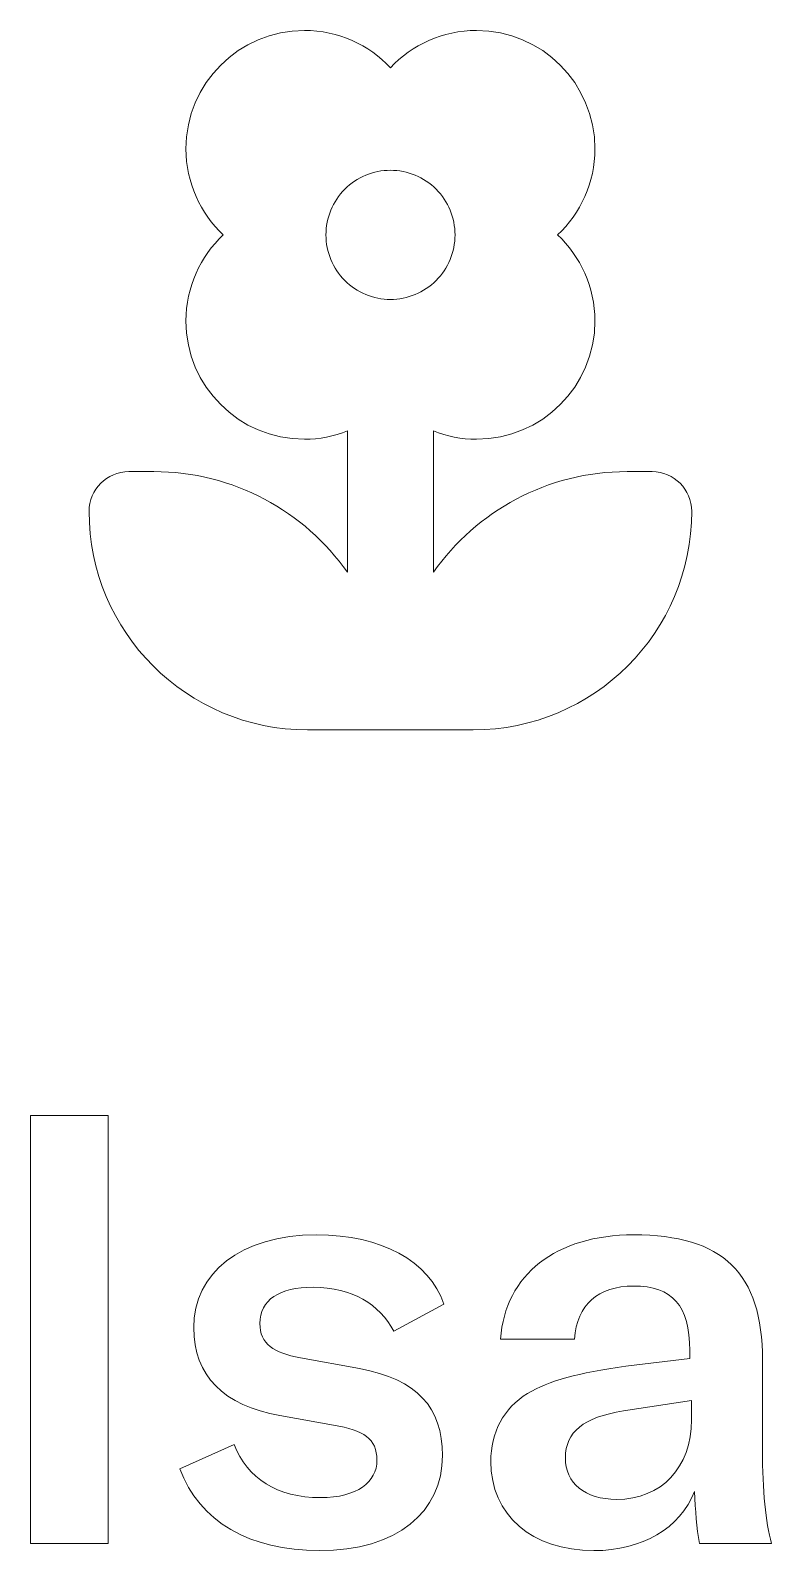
# Model space of a CAD drawing. Header units: millimetres. Extents: x 101.7 to 107.8, y 141.8 to 154.4.
import ezdxf

# ---------------------------------------------------------------- set-up
doc = ezdxf.new("R2010")
doc.units = ezdxf.units.MM
doc.header["$MEASUREMENT"] = 0
doc.layers.add('Vrstva 1', color=7, linetype='Continuous', lineweight=0)

msp = doc.modelspace()

# ---------------------------------------------------------------- linework, layer by layer
at = {"layer": 'Vrstva 1', "color": 112, "lineweight": 18}
for points, knots in [([(105.39, 154.428), (105.932, 154.428), (106.372, 153.989), (106.372, 153.446), (106.372, 153.164), (106.252, 152.911), (106.061, 152.732), (106.251, 152.554), (106.372, 152.3), (106.372, 152.018), (106.372, 151.475), (105.932, 151.036), (105.39, 151.036), (105.263, 151.036), (105.143, 151.061), (105.032, 151.105), (105.032, 151.105), (105.032, 149.933), (105.032, 149.933), (105.387, 150.438), (105.975, 150.768), (106.639, 150.768), (106.639, 150.768), (106.846, 150.768), (106.846, 150.768), (107.028, 150.768), (107.175, 150.62), (107.175, 150.438), (107.175, 149.437), (106.364, 148.625), (105.362, 148.625), (105.362, 148.625), (103.988, 148.625), (103.988, 148.625), (102.986, 148.625), (102.175, 149.436), (102.175, 150.438), (102.175, 150.62), (102.322, 150.768), (102.505, 150.768), (102.505, 150.768), (102.711, 150.768), (102.711, 150.768), (103.375, 150.768), (103.963, 150.437), (104.318, 149.933), (104.318, 149.933), (104.318, 151.105), (104.318, 151.105), (104.208, 151.061), (104.087, 151.036), (103.961, 151.036), (103.419, 151.036), (102.979, 151.475), (102.979, 152.018), (102.979, 152.299), (103.098, 152.554), (103.288, 152.732), (103.098, 152.911), (102.979, 153.165), (102.979, 153.446), (102.979, 153.989), (103.419, 154.428), (103.961, 154.428), (104.242, 154.428), (104.497, 154.309), (104.675, 154.119), (104.854, 154.309), (105.108, 154.428), (105.39, 154.428), (105.39, 154.428), (105.39, 154.428), (105.39, 154.428)], [0, 0, 0, 0, 1, 1, 1, 2, 2, 2, 3, 3, 3, 4, 4, 4, 5, 5, 5, 6, 6, 6, 7, 7, 7, 8, 8, 8, 9, 9, 9, 10, 10, 10, 11, 11, 11, 12, 12, 12, 13, 13, 13, 14, 14, 14, 15, 15, 15, 16, 16, 16, 17, 17, 17, 18, 18, 18, 19, 19, 19, 20, 20, 20, 21, 21, 21, 22, 22, 22, 23, 23, 23, 24, 24, 24, 24]), ([(104.675, 153.268), (104.533, 153.268), (104.397, 153.211), (104.296, 153.111), (104.196, 153.01), (104.14, 152.874), (104.14, 152.732), (104.14, 152.59), (104.196, 152.454), (104.296, 152.353), (104.397, 152.253), (104.533, 152.196), (104.675, 152.196), (104.817, 152.196), (104.954, 152.253), (105.054, 152.353), (105.155, 152.454), (105.211, 152.59), (105.211, 152.732), (105.211, 152.874), (105.155, 153.01), (105.054, 153.111), (104.954, 153.211), (104.817, 153.268), (104.675, 153.268), (104.675, 153.268), (104.675, 153.268), (104.675, 153.268)], [0, 0, 0, 0, 1, 1, 1, 2, 2, 2, 3, 3, 3, 4, 4, 4, 5, 5, 5, 6, 6, 6, 7, 7, 7, 8, 8, 8, 9, 9, 9, 9]), ([(102.332, 141.875), (102.332, 141.875), (102.332, 145.425), (102.332, 145.425), (102.332, 145.425), (101.688, 145.425), (101.688, 145.425), (101.688, 145.425), (101.688, 141.875), (101.688, 141.875), (101.688, 141.875), (102.332, 141.875), (102.332, 141.875), (102.332, 141.875), (102.332, 141.875), (102.332, 141.875)], [0, 0, 0, 0, 1, 1, 1, 2, 2, 2, 3, 3, 3, 4, 4, 4, 5, 5, 5, 5]), ([(104.083, 141.815), (104.733, 141.815), (105.107, 142.135), (105.107, 142.605), (105.107, 143), (104.898, 143.24), (104.418, 143.325), (104.418, 143.325), (103.928, 143.415), (103.928, 143.415), (103.707, 143.455), (103.592, 143.53), (103.592, 143.7), (103.592, 143.895), (103.753, 144), (104.033, 144), (104.363, 144), (104.583, 143.86), (104.703, 143.635), (104.703, 143.635), (105.118, 143.86), (105.118, 143.86), (104.998, 144.22), (104.598, 144.435), (104.063, 144.435), (103.428, 144.435), (103.043, 144.115), (103.043, 143.665), (103.043, 143.265), (103.293, 143.02), (103.758, 142.935), (103.758, 142.935), (104.203, 142.855), (104.203, 142.855), (104.453, 142.815), (104.563, 142.745), (104.563, 142.565), (104.563, 142.385), (104.403, 142.255), (104.093, 142.255), (103.737, 142.255), (103.487, 142.415), (103.378, 142.695), (103.378, 142.695), (102.928, 142.495), (102.928, 142.495), (103.088, 142.055), (103.512, 141.815), (104.083, 141.815), (104.083, 141.815), (104.083, 141.815), (104.083, 141.815)], [0, 0, 0, 0, 1, 1, 1, 2, 2, 2, 3, 3, 3, 4, 4, 4, 5, 5, 5, 6, 6, 6, 7, 7, 7, 8, 8, 8, 9, 9, 9, 10, 10, 10, 11, 11, 11, 12, 12, 12, 13, 13, 13, 14, 14, 14, 15, 15, 15, 16, 16, 16, 17, 17, 17, 17]), ([(106.362, 141.815), (106.763, 141.815), (107.078, 142), (107.198, 142.305), (107.203, 142.15), (107.218, 142), (107.238, 141.875), (107.238, 141.875), (107.837, 141.875), (107.837, 141.875), (107.787, 142.05), (107.762, 142.31), (107.762, 142.65), (107.762, 142.65), (107.762, 143.395), (107.762, 143.395), (107.762, 144.12), (107.433, 144.435), (106.693, 144.435), (106.047, 144.435), (105.628, 144.105), (105.588, 143.57), (105.588, 143.57), (106.202, 143.57), (106.202, 143.57), (106.222, 143.855), (106.397, 144.01), (106.693, 144.01), (107.013, 144.01), (107.158, 143.85), (107.158, 143.475), (107.158, 143.475), (107.158, 143.41), (107.158, 143.41), (107.158, 143.41), (106.628, 143.345), (106.628, 143.345), (106.232, 143.29), (105.992, 143.225), (105.813, 143.12), (105.613, 142.995), (105.508, 142.795), (105.508, 142.555), (105.508, 142.11), (105.847, 141.815), (106.362, 141.815), (106.362, 141.815), (106.362, 141.815), (106.362, 141.815)], [0, 0, 0, 0, 1, 1, 1, 2, 2, 2, 3, 3, 3, 4, 4, 4, 5, 5, 5, 6, 6, 6, 7, 7, 7, 8, 8, 8, 9, 9, 9, 10, 10, 10, 11, 11, 11, 12, 12, 12, 13, 13, 13, 14, 14, 14, 15, 15, 15, 16, 16, 16, 16]), ([(106.553, 142.24), (106.287, 142.24), (106.127, 142.375), (106.127, 142.585), (106.127, 142.8), (106.277, 142.92), (106.608, 142.975), (106.608, 142.975), (107.173, 143.06), (107.173, 143.06), (107.173, 143.06), (107.173, 142.9), (107.173, 142.9), (107.173, 142.505), (106.923, 142.24), (106.553, 142.24), (106.553, 142.24), (106.553, 142.24), (106.553, 142.24)], [0, 0, 0, 0, 1, 1, 1, 2, 2, 2, 3, 3, 3, 4, 4, 4, 5, 5, 5, 6, 6, 6, 6])]:
    msp.add_open_spline(points, degree=3, knots=knots, dxfattribs=at)

doc.saveas('drawing.dxf')
